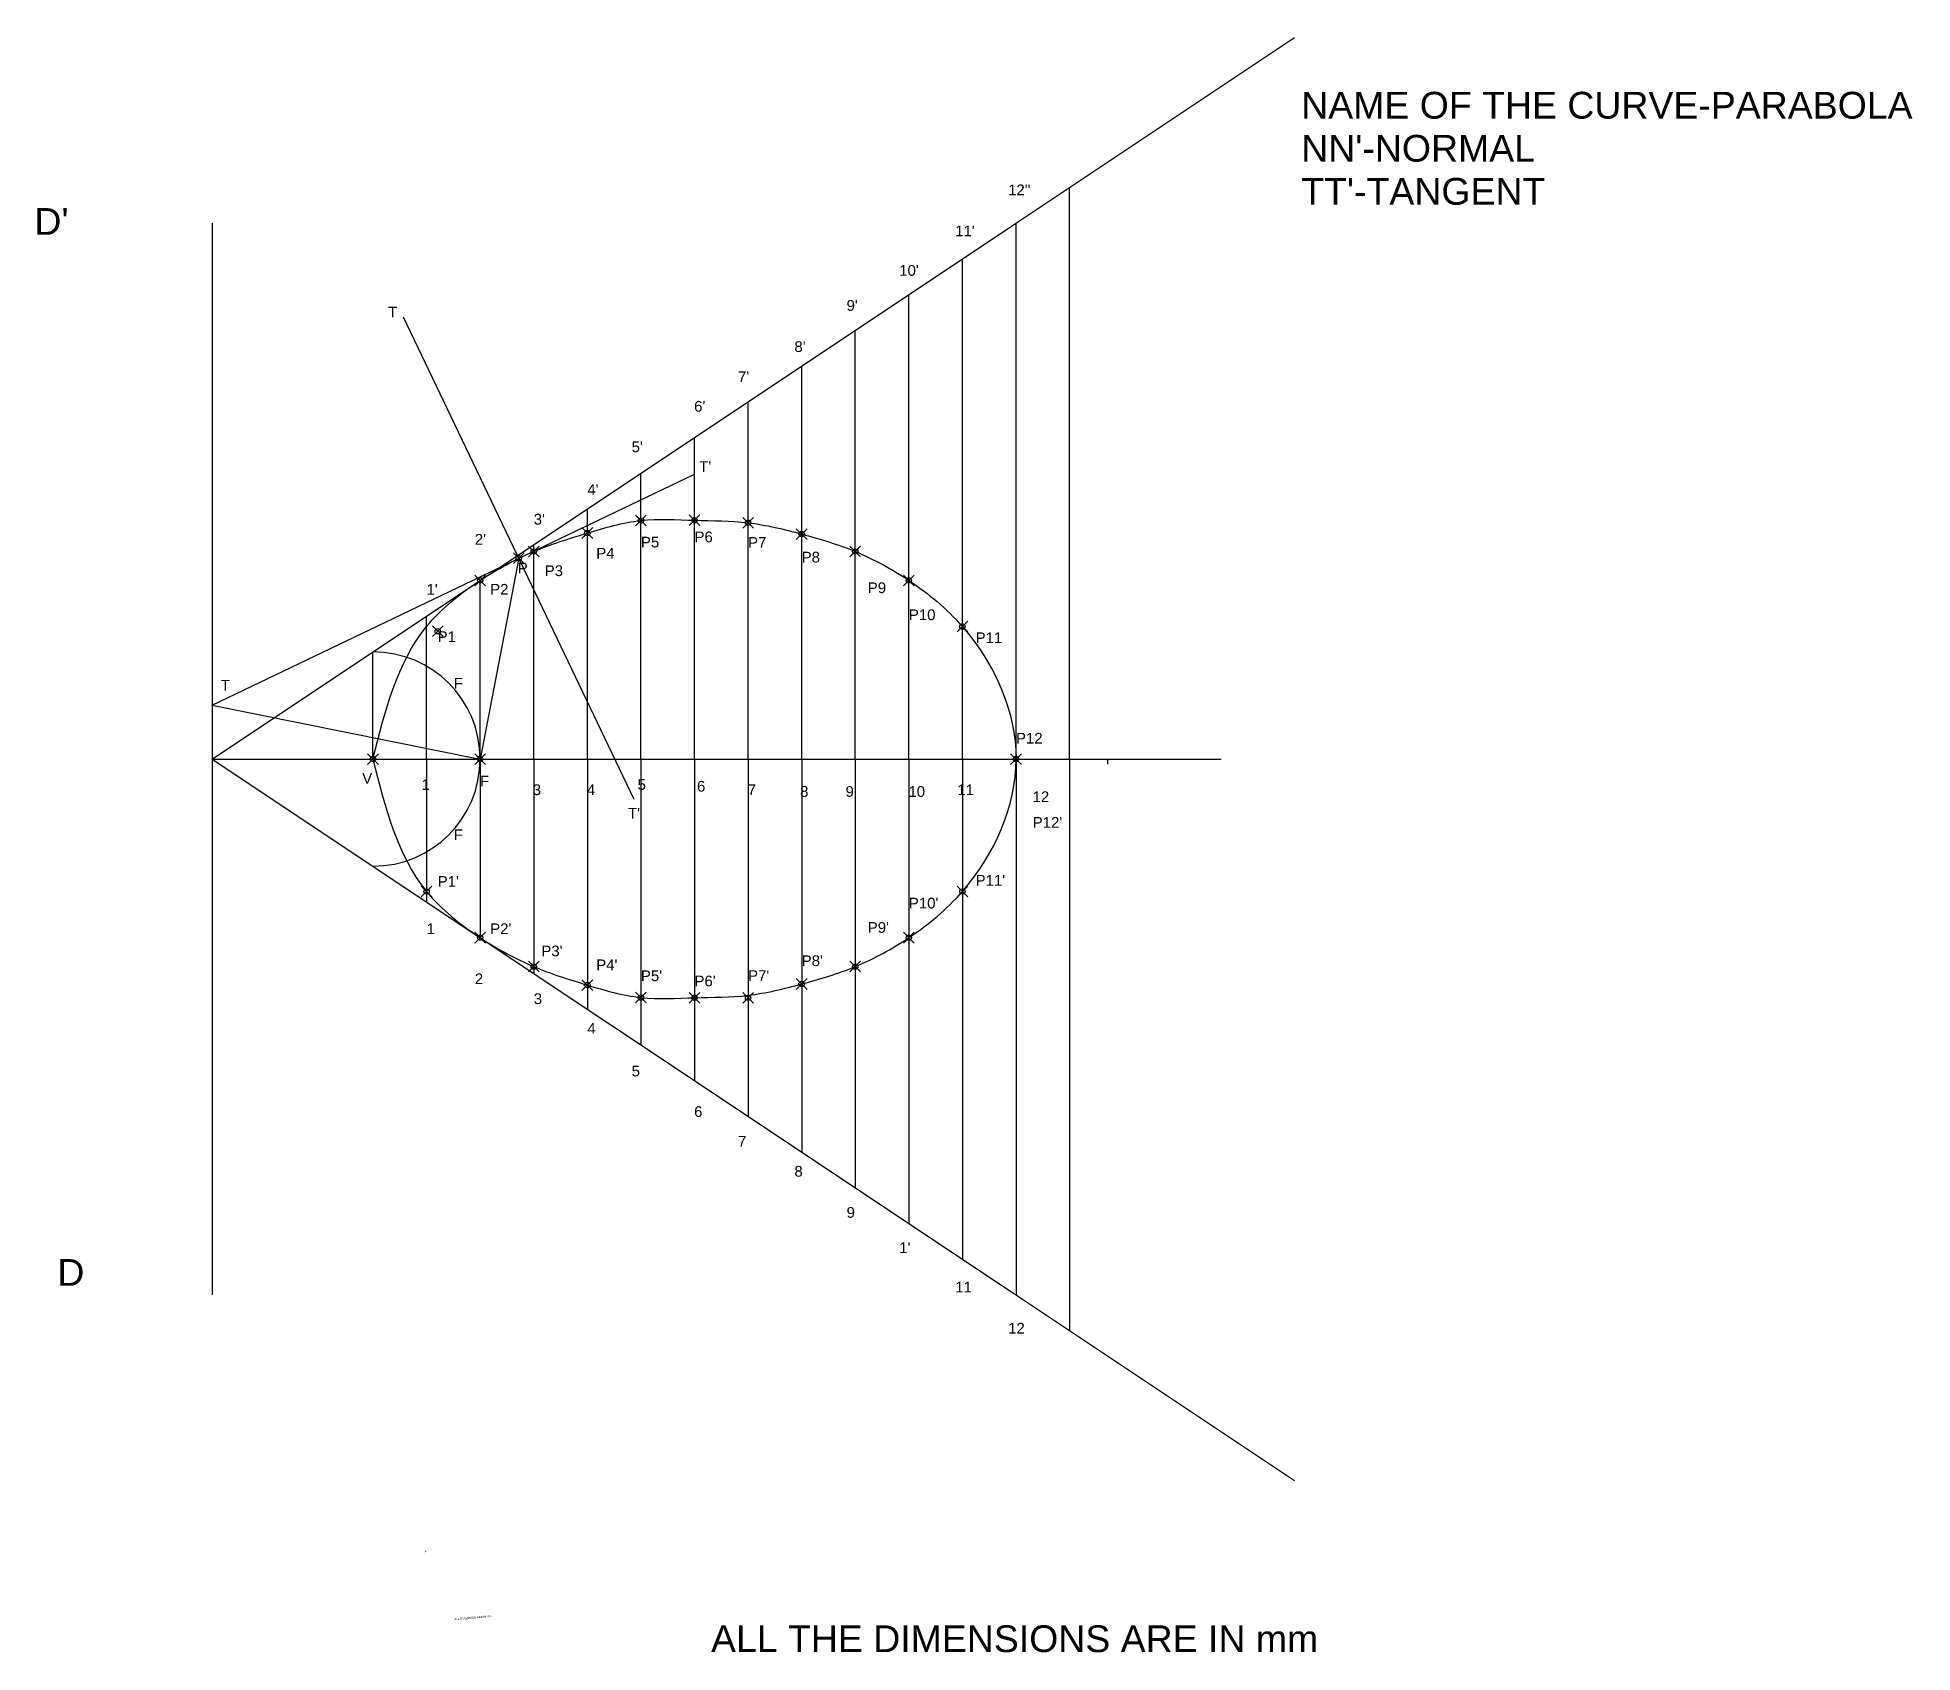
# Model space of a CAD drawing. Header units: millimetres. Extents: x 5216 to 5566, y 2234 to 2535.
import ezdxf

# ---------------------------------------------------------------- set-up
doc = ezdxf.new("R2010")
doc.units = ezdxf.units.MM
doc.header["$PDMODE"] = 35
doc.header["$PDSIZE"] = -2
doc.styles.get("Standard").update_dxf_attribs({"font": 'arial.ttf'})

msp = doc.modelspace()

# ---------------------------------------------------------------- linework, layer by layer
for p, q in [((5397.520449006119, 2499.666691216068), (5450.35543381791, 2534.890014423928)), ((5408.381240353771, 2400.240552114505), (5408.381240353772, 2506.907218781169)), ((5248.38124035377, 2500.240552114505), (5248.38124035377, 2300.240552114505)), ((5248.38124035377, 2400.240552114505), (5397.520449006119, 2499.666691216068)), ((5398.381240353771, 2400.240552114505), (5398.381240353771, 2500.240552114502)), ((5388.381240353771, 2400.240552114505), (5388.381240353771, 2493.573885447836)), ((5378.381240353771, 2400.240552114505), (5378.381240353771, 2486.907218781169)), ((5368.381240353771, 2400.240552114505), (5368.381240353771, 2480.240552114503)), ((5358.381240353771, 2400.240552114505), (5358.38124035377, 2473.573885447836)), ((5348.381240353771, 2400.240552114505), (5348.381240353771, 2466.90721878117)), ((5338.381240353771, 2400.240552114505), (5338.381240353771, 2460.240552114503)), ((5328.381240353771, 2400.240552114505), (5328.381240353771, 2453.573885447837)), ((5318.381240353771, 2400.240552114505), (5318.381240353771, 2446.90721878117)), ((5308.381240353771, 2400.240552114505), (5308.381240353771, 2440.240552114504)), ((5298.381240353771, 2400.240552114505), (5298.381240353771, 2433.573885447838)), ((5288.381240353771, 2400.240552114505), (5288.381240353771, 2426.907218781171)), ((5278.381240353771, 2400.240552114505), (5278.381240353771, 2420.240552114505)), ((5248.38124035377, 2400.240552114505), (5300.246288273687, 2400.240552114505)), ((5248.38124035377, 2400.240552114505), (5397.520449006119, 2300.814413012942)), ((5288.381240353771, 2400.240552114505), (5288.381240353771, 2373.573885447838)), ((5298.381240353771, 2400.240552114505), (5388.381240353771, 2400.240552114505)), ((5298.381240353771, 2400.240552114505), (5298.381240353771, 2366.907218781172)), ((5308.381240353771, 2400.240552114505), (5308.381240353771, 2360.240552114506)), ((5318.381240353771, 2400.240552114505), (5318.381240353771, 2353.573885447839)), ((5328.381240353771, 2400.240552114505), (5328.381240353771, 2346.907218781173)), ((5338.381240353771, 2400.240552114505), (5338.381240353771, 2340.240552114506)), ((5348.381240353771, 2400.240552114505), (5348.381240353771, 2333.57388544784)), ((5358.381240353771, 2400.240552114505), (5358.38124035377, 2326.907218781173)), ((5368.381240353771, 2400.240552114505), (5368.381240353771, 2320.240552114506)), ((5378.381240353771, 2400.240552114505), (5378.381240353771, 2313.57388544784)), ((5388.381240353771, 2400.240552114505), (5436.640346207607, 2400.240552114505)), ((5388.381240353771, 2400.240552114505), (5388.381240353771, 2306.907218781173)), ((5398.381240353771, 2400.240552114505), (5398.381240353771, 2300.240552114507)), ((5408.381240353771, 2400.240552114505), (5408.381240353772, 2293.57388544784)), ((5415.488226880897, 2399.293547780832), (5415.488226880896, 2400.240552114505)), ((5397.520449006119, 2300.814413012942), (5450.35543381791, 2265.591089805082))]:
    msp.add_line(p, q)
at = {"color": 3}
msp.add_line((5327.127200730943, 2392.70089125604), (5284.051194061606, 2482.70089125604), dxfattribs=at)
at = {"color": 1}
msp.add_line((5248.381240353771, 2410.31988748824), (5338.38124035377, 2453.395894157577), dxfattribs=at)
at = {"color": 0}
for p in [(5305.589197396263, 2437.700891256034), (5248.381240353771, 2410.31988748824)]:
    msp.add_line(p, (5298.381240353771, 2400.240552114505), dxfattribs=at)
for start, end in [(2.544443745170813e-14, 90), (270, 0)]:
    msp.add_arc((5278.381240353771, 2400.240552114505), 20, start, end)
at = {"color": 2}
for points in [[(5278.381240353771, 2400.240552114505), (5288.381240353771, 2424.961213738157), (5298.381240353771, 2433.573885447838), (5308.381240353771, 2438.970385576578), (5318.381240353771, 2442.417464025425), (5328.381240353771, 2444.751597141577), (5338.381240353771, 2444.795346641588), (5348.381240353771, 2444.336407298912), (5358.38124035377, 2442.219376940015), (5368.381240353771, 2438.970385576575), (5378.381240353771, 2433.573885447833), (5388.381240353771, 2424.961213738149), (5398.381240353771, 2400.240552114505), (5398.38124035377, 2400.240542637557)], [(5278.381240353771, 2400.240552114505), (5288.381240353771, 2375.519890490853), (5298.381240353771, 2366.907218781172), (5308.381240353771, 2361.510718652431), (5318.381240353771, 2358.063640203584), (5328.381240353771, 2355.729507087432), (5338.381240353771, 2355.685757587421), (5348.381240353771, 2356.144696930097), (5358.38124035377, 2358.261727288995), (5368.381240353771, 2361.510718652434), (5378.381240353771, 2366.907218781177), (5388.381240353771, 2375.519890490861), (5398.381240353771, 2400.240552114505), (5398.38124035377, 2400.240561591452)]]:
    msp.add_spline(points, degree=3, dxfattribs=at)
for p in [(5318.381240353771, 2442.417464025425), (5328.381240353771, 2444.751597141577), (5338.381240353771, 2444.795346641587), (5348.381240353771, 2444.336407298914), (5358.38124035377, 2442.219376940018), (5308.381240353771, 2438.970385576578), (5368.381240353771, 2438.970385576577), (5305.589197396221, 2437.700891256014), (5298.381240353771, 2433.573885447838), (5378.381240353771, 2433.573885447833), (5290.458309256102, 2424.077947517198), (5388.381240353771, 2424.96121373815), (5278.381240353771, 2400.240552114505), (5298.381240353771, 2400.240552114505), (5398.381240353771, 2400.240516933046), (5288.381240353771, 2375.519890490811), (5388.381240353771, 2375.519890490859), (5298.381240353771, 2366.907218781172), (5378.381240353771, 2366.907218781177), (5308.381240353771, 2361.510718652431), (5368.381240353771, 2361.510718652433), (5318.381240353771, 2358.063640203584), (5358.38124035377, 2358.261727288992), (5328.381240353771, 2355.729507087432), (5338.381240353771, 2355.685757587422), (5348.381240353771, 2355.685757587422)]:
    msp.add_point(p)

# ---------------------------------------------------------------- texts
for s, height, p in [('NAME OF THE CURVE-PARABOLA', 5, (5451.602691881286, 2519.749480185783)), ("NN'-NORMAL", 5, (5451.602691881286, 2511.717420158498)), ("TT'-TANGENT", 5, (5451.602691881286, 2503.685360131213)), ("D'", 5, (5215.198465554236, 2498.071540500689)), ("3'", 2, (5308.381240353771, 2443.998088147115)), ("2'", 2, (5297.381599472566, 2440.240552114504)), ("1'", 2, (5288.381240353771, 2430.907998677101)), ('V', 2, (5276.367836717772, 2395.630040436676)), ('F', 2, (5298.340452262257, 2395.134388920982)), ('1', 2, (5287.442380062723, 2394.465028794717)), ('3', 2, (5308.193417237524, 2393.505830971919)), ('4', 2, (5318.30281534092, 2393.505830971919)), ('5', 2, (5327.759993740685, 2394.483545141281)), ('6', 2, (5338.8477287024, 2394.157635998634)), ('7', 2, (5348.304907102165, 2393.505830971919)), ('8', 2, (5358.088202656621, 2393.179921829272)), ('9', 2, (5366.567058803816, 2393.179921829272)), ('10', 2, (5378.307013469161, 2393.179921829272)), ('11', 2, (5387.438074714237, 2393.505830971919)), ('12', 2, (5401.460805645163, 2392.20220765991)), ('1', 2, (5288.381240353771, 2367.564920013027)), ('2', 2, (5297.381599472566, 2358.232366575624)), ('3', 2, (5308.381240353771, 2354.510301211499)), ('D', 5, (5219.480430767089, 2301.930791040788)), ('ALL THE DIMENSIONS ARE IN mm', 5, (5341.461064668319, 2233.575791516633))]:
    msp.add_text(s, height=height).set_placement(p)
for s, p in [('A', (5288.038866611343, 2252.150860710372)), ('ALL DIMENSION ARE IN mm', (5293.594725381811, 2239.512123077978))]:
    msp.add_text(s, height=0.3760493341624169, rotation=5).set_placement(p)
at = {"char_height": 2}
for s, insert, width, attachment_point in [("12''", (5396.908821854449, 2507.4561766976), 1.416712141882674, 1), ("11'", (5387.023052367833, 2499.79018036358), 1.416712141882674, 1), ("10'", (5376.585346247459, 2492.427001722053), 1.935245428597629, 1), ('T', (5281.200173649566, 2484.641476307677), 1.416712141882674, 1), ("9'", (5366.761621980886, 2485.881956987047), 1.546338160687303, 1), ("8'", (5357.026671454289, 2478.200374295572), 4.023448241241567e-13, 1), ("7'", (5346.500206199686, 2472.587334040402), 1.416712141882674, 1), ("6'", (5338.313771745166, 2467.064956688547), 1.416712141882674, 1), ("5'", (5326.648101917188, 2459.497244570389), 1.416712141882674, 1), ("T'", (5339.254404722259, 2455.813810092693), 1.416712141882674, 1), ("4'", (5318.381240353771, 2451.520472128261), 1.416712141882674, 1), ('P6', (5338.381240353771, 2442.692258593952), 1.416712141882674, 1), ('P4', (5320.042892554486, 2439.646191451947), 1.416712141882674, 1), ('P5', (5328.381240353771, 2441.721954658196), 4.023448241241567e-13, 1), ('P7', (5348.38124035377, 2441.654376990827), 1.416712141882674, 1), ('P8', (5358.38124035377, 2438.915404320052), 1.416712141882674, 1), ('P', (5305.396680050261, 2436.884840600486), 1.416712141882674, 1), ('P3', (5310.428656369765, 2436.376285453426), 1.416712141882674, 1), ('P2', (5300.250600905293, 2432.916184215982), 1.416712141882674, 1), ('P9', (5370.712887454159, 2433.202768383258), 4.023448241241567e-13, 1), ('P10', (5378.381240353771, 2428.161896262331), 1.416712141882674, 1), ('P1', (5290.458309256102, 2424.077947517198), 3.909183140079624, 1), ('P11', (5390.845053847641, 2423.874541103486), 1.416712141882674, 1), ('T', (5249.986900372701, 2415.019674051688), 1.416712141882674, 1), ('F', (5293.466244447767, 2415.372294248896), 1.416712141882674, 1), ('P12', (5398.381240353771, 2405.120884897213), 1.416712141882674, 1), ("T'", (5325.966601869864, 2391.118525696792), 1.416712141882674, 1), ('F', (5293.466244447767, 2385.108809980114), 1.416712141882674, 7), ("P12'", (5401.501833192975, 2389.421427430462), 1.416712141882674, 1), ("P1'", (5290.458309256102, 2376.403156711811), 3.909183140079624, 7), ("P11'", (5390.845053847641, 2376.606563125523), 1.416712141882674, 7), ("P10'", (5378.381240353771, 2372.319207966678), 1.416712141882674, 7), ("P2'", (5300.250600905293, 2367.564920013027), 1.416712141882674, 7), ("P9'", (5370.712887454159, 2367.778084824911), 1.416712141882674, 7), ("P3'", (5309.797952495654, 2363.393412921223), 4.023448241241567e-13, 7), ("P4'", (5320.042892554486, 2360.834912777063), 1.416712141882674, 7), ("P8'", (5358.38124035377, 2361.565699908957), 1.416712141882674, 7), ("P5'", (5328.381240353771, 2358.759149570813), 4.023448241241567e-13, 7), ("P6'", (5338.381240353771, 2357.788845635057), 1.416712141882674, 7), ("P7'", (5348.38124035377, 2358.826727238182), 1.416712141882674, 7), ('4', (5318.381240353771, 2348.960632100749), 1.416712141882674, 7), ('5', (5326.648101917188, 2340.983859658621), 1.416712141882674, 7), ('6', (5338.313771745166, 2333.416147540463), 1.416712141882674, 7), ('7', (5346.500206199686, 2327.893770188607), 1.416712141882674, 7), ('8', (5357.026671454289, 2322.280729933437), 4.023448241241567e-13, 7), ('9', (5366.761621980886, 2314.599147241963), 1.546338160687303, 7), ("1'", (5376.585346247459, 2308.054102506956), 1.935245428597629, 7), ('11', (5387.023052367833, 2300.690923865429), 1.416712141882674, 7), ('12', (5396.908821854449, 2293.02492753141), 1.416712141882674, 7)]:
    msp.add_mtext(s, dxfattribs=dict(at, insert=insert, width=width, attachment_point=attachment_point))

doc.saveas('drawing.dxf')
